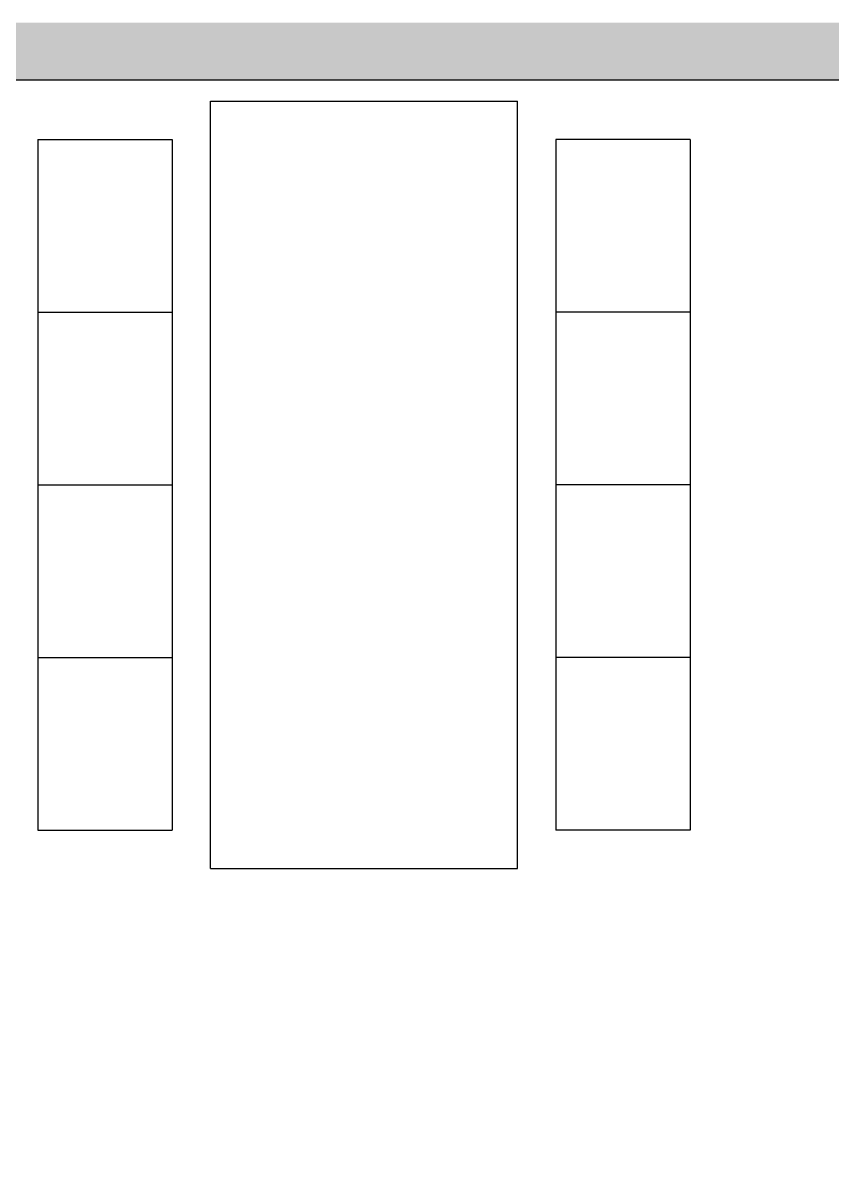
# Model space of a CAD drawing. Header units: metres. Extents: x 95 to 486, y 2972 to 3465.
# Drawn here: x 172.903 to 175.013, y 3421.462 to 3424.424 of the extents above; entities that cross this region are included whole.
import ezdxf

# ---------------------------------------------------------------- set-up
doc = ezdxf.new("R2010")
doc.units = ezdxf.units.M
doc.layers.add('0_MUROS', color=7, linetype='Continuous')
doc.layers.add('E_EQUIPAMIENTO', color=1, linetype='Continuous')

msp = doc.modelspace()

# ---------------------------------------------------------------- hatches: boundary and pattern name
at = {"layer": '0_MUROS'}
h = msp.add_hatch(color=256, dxfattribs=at)
h.paths.add_polyline_path([(180.8786, 3424.4245), (171.3786, 3424.4245), (171.3786, 3424.2745), (180.7286, 3424.2745), (180.7286, 3421.5745), (180.8786, 3421.5745)])
h.paths.add_polyline_path([(180.8786, 3420.6745), (180.8786, 3420.7745), (180.7286, 3420.7745), (180.7286, 3420.6745), (171.3786, 3420.6745), (171.3786, 3420.5245), (176.7286, 3420.5245), (176.7286, 3419.8245), (176.8286, 3419.8245), (176.8286, 3420.5245), (180.7286, 3420.5245), (180.7286, 3419.6245), (180.8786, 3419.6245)])

# ---------------------------------------------------------------- linework, layer by layer
msp.add_line((180.7286, 3424.2745), (171.3786, 3424.2745), dxfattribs=at)
at = {"layer": 'E_EQUIPAMIENTO'}
for p, q in [((173.3921, 3424.2198), (174.1921, 3424.2198)), ((173.3921, 3422.2198), (173.3921, 3424.2198)), ((174.1921, 3422.2198), (174.1921, 3424.2198)), ((172.9421, 3424.1198), (173.2921, 3424.1198)), ((172.9421, 3424.1198), (172.9421, 3422.3198)), ((173.2921, 3424.1198), (173.2921, 3422.3198)), ((174.6421, 3424.1198), (174.2921, 3424.1198)), ((174.2921, 3424.1198), (174.2921, 3422.3198)), ((174.6421, 3424.1198), (174.6421, 3422.3198)), ((172.9421, 3423.6698), (173.2921, 3423.6698)), ((174.6421, 3423.6698), (174.2921, 3423.6698)), ((172.9421, 3423.2198), (173.2921, 3423.2198)), ((174.6421, 3423.2198), (174.2921, 3423.2198)), ((172.9421, 3422.7698), (173.2921, 3422.7698)), ((174.6421, 3422.7698), (174.2921, 3422.7698)), ((172.9421, 3422.3198), (173.2921, 3422.3198)), ((174.6421, 3422.3198), (174.2921, 3422.3198)), ((173.3921, 3422.2198), (174.1921, 3422.2198))]:
    msp.add_line(p, q, dxfattribs=at)

doc.saveas('drawing.dxf')
